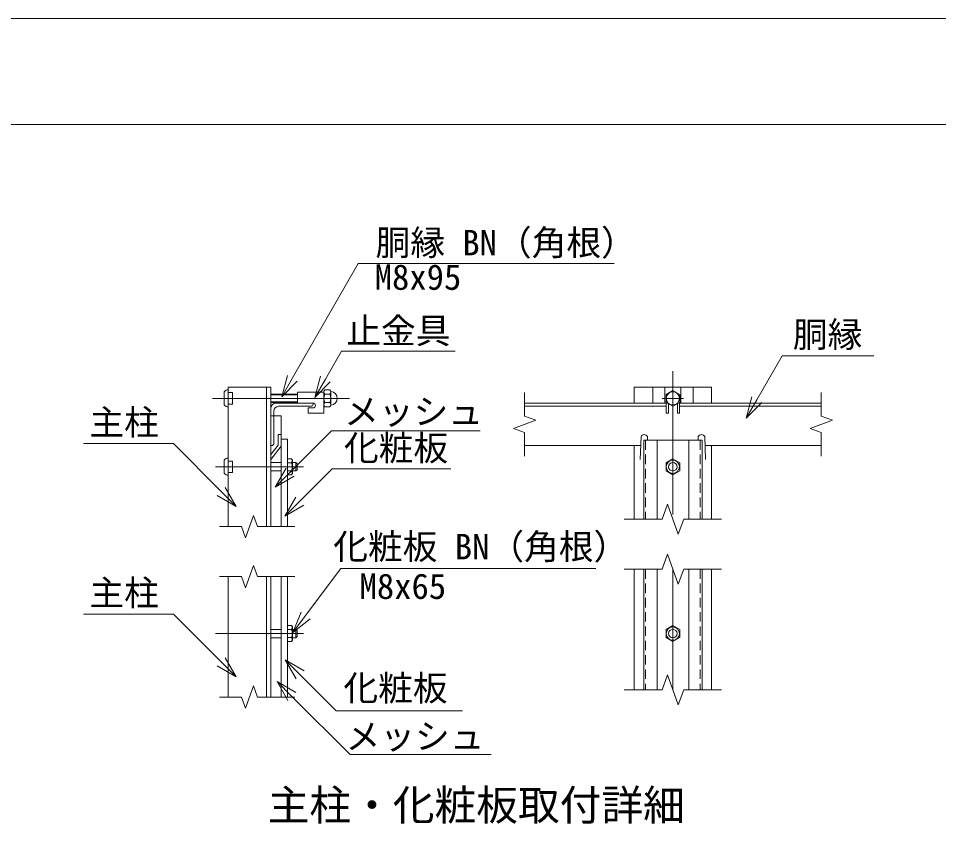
# Model space of a CAD drawing. Units: millimetres, scale not verified. Extents: x -4200 to 4200, y -2970 to 2970.
# Drawn here: x 725 to 2463, y 1421 to 2970 of the extents above; entities that cross this region are included whole.
import ezdxf
from ezdxf.enums import TextEntityAlignment as Align

# ---------------------------------------------------------------- set-up
doc = ezdxf.new("R2010")
doc.units = ezdxf.units.MM
doc.header["$LTSCALE"] = 15
doc.linetypes.add('DASHED1', pattern=[1.8, 1.2, -0.6])
doc.linetypes.add('LONG_CHAIN', pattern=[21, 18, -1, 1, -1])
for name, color, linetype, lineweight in [('0-0_D-STR1', 1, 'Continuous', 9), ('0-1_D-BMK', 2, 'LONG_CHAIN', 9), ('0-2_D-STR-DIM', 7, 'Continuous', 9), ('0-6_D-STR-TXT', 7, 'Continuous', 9), ('0-9_D-STR3', 3, 'Continuous', 9), ('0-A_D-STR2', 7, 'Continuous', 9), ('0-B_D-TTL', 2, 'Continuous', 9)]:
    doc.layers.add(name, color=color, linetype=linetype, lineweight=lineweight)
doc.layers.add('0-7_D-TTL-TXT', color=7, linetype='Continuous')
doc.styles.add('ＭＳ ゴシック', font='')
doc.styles.get('ＭＳ ゴシック').set_extended_font_data('MS Gothic')

# ---------------------------------------------------------------- blocks, each defined once
blk = doc.blocks.new('MLeader1')
at = {"layer": '0-6_D-STR-TXT'}
blk.add_line((2099.52, 2215.93), (2119.52, 2250.57), dxfattribs=at)
for points in [[(2119.52, 2250.57), (2167.23, 2333.21), (2332.98, 2333.21), (2340.18, 2333.21)], [(2128.8, 2245.21), (2099.52, 2215.93), (2110.23, 2255.93)]]:
    blk.add_lwpolyline(points, dxfattribs=at)
blk = doc.blocks.new('MLeader2')
at = {"layer": '0-6_D-STR-TXT'}
blk.add_line((1210.05, 2085.74), (1238.33, 2114.02), dxfattribs=at)
for points in [[(1238.33, 2114.02), (1316.59, 2192.27), (1590.07, 2192.27), (1597.27, 2192.27)], [(1245.91, 2106.44), (1210.05, 2085.74), (1230.76, 2121.6)]]:
    blk.add_lwpolyline(points, dxfattribs=at)
blk = doc.blocks.new('MLeader3')
at = {"layer": '0-6_D-STR-TXT'}
blk.add_line((1228.25, 2031.1), (1256.53, 2059.39), dxfattribs=at)
for points in [[(1256.53, 2059.39), (1317.58, 2120.43), (1534.79, 2120.43), (1541.99, 2120.43)], [(1264.11, 2051.81), (1228.25, 2031.1), (1248.96, 2066.97)]]:
    blk.add_lwpolyline(points, dxfattribs=at)
blk = doc.blocks.new('MLeader4')
at = {"layer": '0-6_D-STR-TXT'}
blk.add_line((1136.64, 1727.77), (1108.36, 1756.06), dxfattribs=at)
for points in [[(1108.36, 1756.06), (1018.14, 1846.28), (855.74, 1846.28), (848.54, 1846.28)], [(1115.94, 1763.64), (1136.64, 1727.77), (1100.78, 1748.48)]]:
    blk.add_lwpolyline(points, dxfattribs=at)
blk = doc.blocks.new('MLeader5')
at = {"layer": '0-6_D-STR-TXT'}
blk.add_line((1136.64, 2049.4), (1108.36, 2077.68), dxfattribs=at)
for points in [[(1108.36, 2077.68), (1018.14, 2167.9), (855.74, 2167.9), (848.54, 2167.9)], [(1115.94, 2085.26), (1136.64, 2049.4), (1100.78, 2070.11)]]:
    blk.add_lwpolyline(points, dxfattribs=at)
blk = doc.blocks.new('MLeader6')
at = {"layer": '0-6_D-STR-TXT'}
blk.add_line((1228.78, 1759.68), (1257.06, 1731.4), dxfattribs=at)
for points in [[(1249.48, 1723.82), (1228.78, 1759.68), (1264.64, 1738.98)], [(1257.06, 1731.4), (1324.98, 1663.48), (1556.41, 1663.48), (1563.61, 1663.48)]]:
    blk.add_lwpolyline(points, dxfattribs=at)
blk = doc.blocks.new('MLeader7')
at = {"layer": '0-6_D-STR-TXT'}
blk.add_line((1213.58, 1719.19), (1241.86, 1690.91), dxfattribs=at)
for points in [[(1234.28, 1683.33), (1213.58, 1719.19), (1249.44, 1698.49)], [(1241.86, 1690.91), (1351.56, 1581.21), (1610.45, 1581.21), (1617.65, 1581.21)]]:
    blk.add_lwpolyline(points, dxfattribs=at)
blk = doc.blocks.new('MLeader14')
at = {"layer": '0-6_D-STR-TXT'}
blk.add_line((1284.87, 2254.96), (1304.98, 2289.54), dxfattribs=at)
for points in [[(1304.98, 2289.54), (1335.49, 2341.98), (1542.47, 2341.98), (1549.67, 2341.98)], [(1314.24, 2284.15), (1284.87, 2254.96), (1295.71, 2294.93)]]:
    blk.add_lwpolyline(points, dxfattribs=at)
blk = doc.blocks.new('MLeader20')
at = {"layer": '0-6_D-STR-TXT'}
blk.add_line((1243.6, 1811.4), (1267.57, 1843.42), dxfattribs=at)
for points in [[(1267.57, 1843.42), (1334.1, 1932.32), (1808.28, 1932.32), (1815.48, 1932.32)], [(1276.15, 1837), (1243.6, 1811.4), (1258.99, 1849.85)]]:
    blk.add_lwpolyline(points, dxfattribs=at)
blk = doc.blocks.new('MLeader21')
at = {"layer": '0-6_D-STR-TXT'}
blk.add_line((1222.46, 2256.12), (1242.41, 2290.79), dxfattribs=at)
for points in [[(1242.41, 2290.79), (1367.11, 2507.48), (1843, 2507.48), (1850.2, 2507.48)], [(1251.7, 2285.44), (1222.46, 2256.12), (1233.12, 2296.14)]]:
    blk.add_lwpolyline(points, dxfattribs=at)

msp = doc.modelspace()

# ---------------------------------------------------------------- linework, layer by layer
at = {"layer": '0-0_D-STR1'}
for p, q in [((1121.67, 2011.2), (1121.67, 2274.24)), ((1201.67, 2274.24), (1121.67, 2274.24)), ((1193.67, 2011.2), (1193.67, 2274.24)), ((1201.67, 2011.2), (1201.67, 2274.24)), ((1887.98, 2274.24), (2033.98, 2274.24)), ((1887.98, 2244.24), (1887.98, 2274.24)), ((1922.98, 2244.24), (1922.98, 2274.24)), ((1945.98, 2274.24), (1945.98, 2244.24)), ((1975.98, 2274.24), (1975.98, 2244.24)), ((1998.98, 2244.24), (1998.98, 2274.24)), ((2033.98, 2244.24), (2033.98, 2274.24)), ((1281.67, 2244.24), (1211.67, 2244.24)), ((1281.67, 2242.24), (1281.67, 2244.24)), ((1680.98, 2244.24), (1948.48, 2244.24)), ((1973.48, 2244.24), (2240.98, 2244.24)), ((1201.67, 2234.24), (1201.67, 2164.24)), ((1207.67, 2229.24), (1207.67, 2168.24)), ((1277.67, 2238.24), (1216.67, 2238.24)), ((1680.98, 2238.24), (1948.48, 2238.24)), ((1973.48, 2238.24), (2240.98, 2238.24)), ((1215.67, 2184.99), (1215.67, 2165.24)), ((1215.67, 2184.99), (1221.67, 2184.99)), ((1221.67, 2184.99), (1221.67, 2162.99)), ((1900.98, 2180.99), (1899.48, 2137.99)), ((1912.98, 2180.99), (1913.22, 2174.24)), ((2008.98, 2180.99), (2008.75, 2174.24)), ((2020.98, 2180.99), (2022.48, 2137.99)), ((1215.67, 2165.24), (1201.67, 2147.14)), ((1203.67, 2164.24), (1201.67, 2164.24)), ((1221.67, 2162.99), (1201.67, 2137.99)), ((1680.98, 2164.24), (1900.4, 2164.24)), ((1887.98, 2025.15), (1887.98, 2164.24)), ((2240.98, 2164.24), (2021.57, 2164.24)), ((2033.98, 2025.15), (2033.98, 2164.24)), ((1887.98, 1703.53), (1887.98, 1930.96)), ((2033.98, 1703.53), (2033.98, 1930.96)), ((1121.67, 1689.58), (1121.67, 1917.02)), ((1193.67, 1689.58), (1193.67, 1917.02)), ((1201.67, 1689.58), (1201.67, 1917.02))]:
    msp.add_line(p, q, dxfattribs=at)
for centre, radius, start, end in [((1211.67, 2234.24), 10, 90, 180), ((1277.67, 2242.24), 4, 270, 0), ((1216.67, 2229.24), 9, 90, 180), ((1906.98, 2178.49), 6.5, 22.61986, 157.38014), ((2014.98, 2178.49), 6.5, 22.61986, 157.38014), ((1203.67, 2168.24), 4, 270, 0)]:
    msp.add_arc(centre, radius, start, end, dxfattribs=at)
at = {"layer": '0-1_D-BMK'}
for p, q in [((1960.98, 2304.24), (1960.98, 2025.15)), ((1350.14, 2253.24), (1091.67, 2253.24)), ((1980.98, 2253.24), (1940.98, 2253.24)), ((1263.67, 2124.24), (1097.67, 2124.24)), ((1960.98, 1930.96), (1960.98, 1703.53)), ((1263.67, 1809.46), (1097.67, 1809.46))]:
    msp.add_line(p, q, dxfattribs=at)
at = {"layer": '0-2_D-STR-DIM'}
for p, q in [((1680.98, 2264.24), (1680.98, 2219.63)), ((2240.98, 2264.24), (2240.98, 2219.63)), ((1659.84, 2196.54), (1702.13, 2211.93)), ((1702.13, 2211.93), (1680.98, 2219.63)), ((1680.98, 2188.85), (1659.84, 2196.54)), ((1680.98, 2188.85), (1680.98, 2144.24)), ((2240.98, 2188.85), (2240.98, 2144.24)), ((1940.46, 2025.15), (1950.72, 2053.34)), ((1950.72, 2053.34), (1971.24, 1996.96)), ((1153.98, 1990.06), (1169.37, 2032.35)), ((1169.37, 2032.35), (1177.06, 2011.2)), ((1940.46, 2025.15), (1868.98, 2025.15)), ((1971.24, 1996.96), (1981.5, 2025.15)), ((2052.98, 2025.15), (1981.5, 2025.15)), ((1146.28, 2011.2), (1105.17, 2011.2)), ((1146.28, 2011.2), (1153.98, 1990.06)), ((1246.99, 2011.2), (1177.06, 2011.2)), ((1940.46, 1930.96), (1950.72, 1959.16)), ((1950.72, 1959.16), (1971.24, 1902.77)), ((1153.98, 1895.87), (1169.37, 1938.16)), ((1169.37, 1938.16), (1177.06, 1917.02)), ((1940.46, 1930.96), (1868.98, 1930.96)), ((1971.24, 1902.77), (1981.5, 1930.96)), ((2052.98, 1930.96), (1981.5, 1930.96)), ((1146.28, 1917.02), (1105.17, 1917.02)), ((1146.28, 1917.02), (1153.98, 1895.87)), ((1246.99, 1917.02), (1177.06, 1917.02)), ((1940.46, 1703.53), (1950.72, 1731.72)), ((1950.72, 1731.72), (1971.24, 1675.33)), ((1153.98, 1668.44), (1169.37, 1710.72)), ((1169.37, 1710.72), (1177.06, 1689.58)), ((1940.46, 1703.53), (1868.98, 1703.53)), ((1971.24, 1675.33), (1981.5, 1703.53)), ((2052.98, 1703.53), (1981.5, 1703.53)), ((1146.28, 1689.58), (1105.17, 1689.58)), ((1146.28, 1689.58), (1153.98, 1668.44)), ((1246.99, 1689.58), (1177.06, 1689.58))]:
    msp.add_line(p, q, dxfattribs=at)
msp.add_lwpolyline([(2240.98, 2188.85), (2219.84, 2196.54), (2262.13, 2211.93), (2240.98, 2219.63)], dxfattribs=at)
at = {"layer": '0-9_D-STR3'}
for p, q in [((1113.67, 2263.24), (1113.67, 2243.24)), ((1119.67, 2269.24), (1121.67, 2269.24)), ((1121.67, 2269.24), (1121.67, 2237.24)), ((1121.67, 2264.04), (1129.67, 2264.04)), ((1129.67, 2264.04), (1129.67, 2242.44)), ((1201.67, 2261.24), (1252.17, 2261.24)), ((1201.67, 2259.74), (1252.17, 2259.74)), ((1252.17, 2265.24), (1252.17, 2244.24)), ((1302.17, 2265.24), (1252.17, 2265.24)), ((1302.17, 2265.7), (1302.17, 2241.01)), ((1302.17, 2265.7), (1302.17, 2241.01)), ((1302.17, 2265.24), (1302.17, 2225.24)), ((1304.17, 2269.44), (1313.17, 2269.44)), ((1313.17, 2261.34), (1304.17, 2261.34)), ((1315.17, 2265.7), (1315.17, 2241.01)), ((1315.17, 2265.7), (1315.17, 2241.01)), ((1121.67, 2242.44), (1129.67, 2242.44)), ((1201.67, 2246.74), (1252.17, 2246.74)), ((1201.67, 2245.24), (1252.17, 2245.24)), ((1281.67, 2244.24), (1252.17, 2244.24)), ((1313.17, 2245.14), (1304.17, 2245.14)), ((1948.48, 2245.44), (1948.48, 2225.24)), ((1952.48, 2243.13), (1952.48, 2225.24)), ((1969.48, 2243.13), (1969.48, 2225.24)), ((1973.48, 2245.44), (1973.48, 2225.24)), ((1119.67, 2237.24), (1121.67, 2237.24)), ((1272.17, 2235.24), (1272.17, 2225.24)), ((1281.67, 2235.24), (1272.17, 2235.24)), ((1302.17, 2225.24), (1272.17, 2225.24)), ((1304.17, 2237.04), (1313.17, 2237.04)), ((1948.48, 2225.24), (1952.48, 2225.24)), ((1969.48, 2225.24), (1973.48, 2225.24)), ((1221.67, 2176.24), (1233.67, 2176.24)), ((1233.67, 2176.24), (1233.67, 2011.2)), ((1905.98, 2174.24), (1905.98, 2025.15)), ((2015.98, 2174.24), (1905.98, 2174.24)), ((1930.98, 2174.24), (1930.98, 2025.15)), ((1990.98, 2174.24), (1990.98, 2025.15)), ((2015.98, 2174.24), (2015.98, 2025.15)), ((1119.67, 2140.24), (1121.67, 2140.24)), ((1121.67, 2140.24), (1121.67, 2108.24)), ((1233.67, 2139.25), (1241.22, 2139.25)), ((1241.22, 2139.25), (1242.67, 2136.74)), ((1113.67, 2134.24), (1113.67, 2114.24)), ((1121.67, 2135.04), (1129.67, 2135.04)), ((1129.67, 2135.04), (1129.67, 2113.44)), ((1201.67, 2132.24), (1221.67, 2132.24)), ((1233.67, 2131.74), (1241.22, 2131.74)), ((1242.67, 2111.74), (1242.67, 2136.74)), ((1242.67, 2132.24), (1249.27, 2132.24)), ((1249.27, 2132.24), (1251.67, 2129.84)), ((1249.27, 2132.24), (1249.27, 2116.24)), ((1251.67, 2129.84), (1251.67, 2118.64)), ((1119.67, 2108.24), (1121.67, 2108.24)), ((1121.67, 2113.44), (1129.67, 2113.44)), ((1201.67, 2116.24), (1221.67, 2116.24)), ((1233.67, 2116.73), (1241.22, 2116.73)), ((1233.67, 2109.22), (1241.22, 2109.22)), ((1241.22, 2109.22), (1242.67, 2111.74)), ((1242.67, 2116.24), (1249.27, 2116.24)), ((1249.27, 2116.24), (1251.67, 2118.64)), ((1905.98, 1930.96), (1905.98, 1703.53)), ((1930.98, 1930.96), (1930.98, 1703.53)), ((1990.98, 1930.96), (1990.98, 1703.53)), ((2015.98, 1930.96), (2015.98, 1703.53)), ((1221.67, 1917.02), (1221.67, 1689.58)), ((1233.67, 1917.02), (1233.67, 1689.58)), ((1233.67, 1824.48), (1241.22, 1824.48)), ((1241.22, 1824.48), (1242.67, 1821.96)), ((1201.67, 1817.46), (1221.67, 1817.46)), ((1233.67, 1816.97), (1241.22, 1816.97)), ((1242.67, 1796.96), (1242.67, 1821.96)), ((1242.67, 1817.46), (1249.27, 1817.46)), ((1249.27, 1817.46), (1251.67, 1815.06)), ((1249.27, 1817.46), (1249.27, 1801.46)), ((1251.67, 1815.06), (1251.67, 1803.86)), ((1201.67, 1801.46), (1221.67, 1801.46)), ((1233.67, 1801.96), (1241.22, 1801.96)), ((1233.67, 1794.45), (1241.22, 1794.45)), ((1241.22, 1794.45), (1242.67, 1796.96)), ((1242.67, 1801.46), (1249.27, 1801.46)), ((1249.27, 1801.46), (1251.67, 1803.86))]:
    msp.add_line(p, q, dxfattribs=at)
at = {"layer": '0-9_D-STR3', "linetype": 'DASHED1'}
for p, q in [((1909.18, 2174.24), (1909.18, 2025.15)), ((2012.78, 2174.24), (2012.78, 2025.15)), ((1909.18, 1930.96), (1909.18, 1703.53)), ((2012.78, 1930.96), (2012.78, 1703.53))]:
    msp.add_line(p, q, dxfattribs=at)
at = {"layer": '0-9_D-STR3'}
for points in [[(1973.98, 2260.74), (1960.98, 2268.25), (1947.98, 2260.74), (1947.98, 2245.73), (1960.98, 2238.22), (1973.98, 2245.73)], [(1973.98, 2131.74), (1960.98, 2139.25), (1947.98, 2131.74), (1947.98, 2116.73), (1960.98, 2109.22), (1973.98, 2116.73)], [(1973.98, 1816.97), (1960.98, 1824.48), (1947.98, 1816.97), (1947.98, 1801.96), (1960.98, 1794.45), (1973.98, 1801.96)]]:
    msp.add_lwpolyline(points, close=True, dxfattribs=at)
for centre, radius in [((1960.98, 2253.24), 12.5), ((1960.98, 2124.24), 12.5), ((1960.98, 2124.24), 8), ((1960.98, 1809.46), 12.5), ((1960.98, 1809.46), 8)]:
    msp.add_circle(centre, radius, dxfattribs=at)
for centre, radius, start, end in [((1119.67, 2263.24), 6, 90, 180), ((1307.25, 2265.39), 5.08, 127.21089, 232.78911), ((1319.57, 2253.24), 17.4, 152.26063, 207.73937), ((1297.77, 2253.24), 17.4, 332.26063, 27.73937), ((1310.1, 2265.39), 5.08, 307.21089, 52.78911), ((1315.92, 2267.13), 1, 189.83916, 262.83194), ((1314.17, 2253.24), 13, 277.16806, 82.83194), ((1119.67, 2243.24), 6, 180, 270), ((1281.67, 2239.74), 4.5, 270, 90), ((1307.27, 2241.09), 5.1, 127.42505, 232.57495), ((1310.07, 2241.09), 5.1, 307.42505, 52.57495), ((1315.92, 2239.35), 1, 97.16806, 163.42019), ((1119.67, 2134.24), 6, 90, 180), ((1235.74, 2135.49), 6.64, 325.61586, 34.38414), ((1217.54, 2124.24), 24.84, 342.4121, 17.5879), ((1119.67, 2114.24), 6, 180, 270), ((1235.74, 2112.98), 6.64, 325.61585, 34.38416), ((1235.74, 1820.72), 6.64, 325.61586, 34.38414), ((1217.54, 1809.46), 24.84, 342.4121, 17.5879), ((1235.74, 1798.21), 6.64, 325.61585, 34.38416)]:
    msp.add_arc(centre, radius, start, end, dxfattribs=at)
at = {"layer": '0-A_D-STR2'}
for q in [(1201.67, 2220.24), (1221.67, 2011.2)]:
    msp.add_line((1221.67, 2220.24), q, dxfattribs=at)
at = {"layer": '0-B_D-TTL', "color": 7}
msp.add_lwpolyline([(-4200.17, -2969.94), (4199.83, -2969.94), (4199.83, 2970.06), (-4200.17, 2970.06)], close=True, dxfattribs=at)
at = {"layer": '0-B_D-TTL'}
msp.add_lwpolyline([(-3900.17, 2770.06), (3899.83, 2770.06), (3899.83, -2769.94), (-3900.17, -2769.94)], close=True, dxfattribs=at)

# ---------------------------------------------------------------- block references
at = {"layer": '0-6_D-STR-TXT'}
for name in ['MLeader21', 'MLeader14', 'MLeader1', 'MLeader2', 'MLeader5', 'MLeader3', 'MLeader20', 'MLeader4', 'MLeader6', 'MLeader7']:
    msp.add_blockref(name, (0, 0), dxfattribs=at)

# ---------------------------------------------------------------- texts
at = {"layer": '0-6_D-STR-TXT', "style": 'ＭＳ ゴシック'}
for s, p in [('胴縁 BN（角根）', (1399.64, 2508.57)), ('M8x95', (1398.04, 2443.62)), ('止金具', (1344.34, 2342.36)), ('胴縁', (2187.53, 2335.43)), ('メッシュ', (1340.33, 2189.96)), ('主柱', (859.43, 2169.56)), ('化粧板', (1340, 2121.18)), ('化粧板 BN（角根）', (1319.74, 1935.13)), ('主柱', (859.43, 1847.93)), ('M8x65', (1369.43, 1860.36)), ('化粧板', (1338.99, 1668.25)), ('メッシュ', (1342.95, 1577.28))]:
    msp.add_text(s, height=48.06, dxfattribs=at).set_placement(p, align=Align.BOTTOM_LEFT)
at = {"layer": '0-7_D-TTL-TXT', "style": 'ＭＳ ゴシック'}
msp.add_text('主柱・化粧板取付詳細', height=57.73, dxfattribs=at).set_placement((1195.99, 1439.65), align=Align.BOTTOM_LEFT)

doc.saveas('drawing.dxf')
